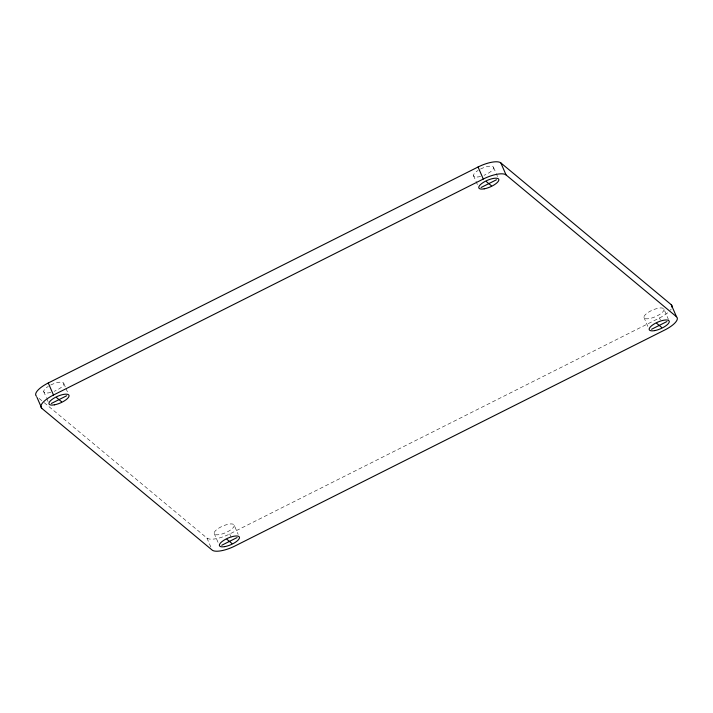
<?xml version="1.0" encoding="UTF-8"?>
<svg xmlns="http://www.w3.org/2000/svg" width="713" height="713" viewBox="0 0 713 713"><rect width="100%" height="100%" fill="white"/><g stroke="black" fill="none" stroke-linecap="round" stroke-linejoin="round"><path stroke-width="0.53" stroke-dasharray="3.56 2.67" d="M44.215 402.676L206.93 538.048A19.563 6.497 -23.5 0 0 229.711 533.966L659.507 317.971A19.563 6.497 -23.5 0 0 668.607 312M39.081 398.398L43.359 401.963M664.053 309.389A10.873 3.61 -23.5 0 1 649.374 318.595A10.873 3.61 -23.5 0 1 648.545 312.169A10.873 3.61 -23.5 0 1 664.053 309.389L668.411 319.415M659.507 317.971L660.381 319.977M643.928 317.383L648.286 327.41M493.628 167.6L495.811 172.608M496.248 173.615L497.558 176.619M473.512 175.585L477.87 185.621M234.256 525.374A10.873 3.61 -23.5 0 1 219.577 534.59A10.873 3.61 -23.5 0 1 218.748 528.155A10.873 3.61 -23.5 0 1 234.256 525.374L238.178 534.402M229.711 533.966L231.894 538.975M214.141 533.369L218.499 543.395M206.93 538.048L210.852 547.076M63.84 383.585L65.578 387.596M66.015 388.603L67.762 392.613M43.716 391.58L46.336 397.596M46.773 398.603L48.083 401.606M671.2 309.059A19.563 6.497 -23.5 0 1 670.354 310.2M480.509 169.043A10.873 3.61 -23.5 0 1 493.485 167.145A10.873 3.61 -23.5 0 1 484.047 175.3M480.58 176.45A10.873 3.61 -23.5 0 1 473.592 175.897A10.873 3.61 -23.5 0 1 478.129 170.38M50.712 385.029A10.873 3.61 -23.5 0 1 63.689 383.131A10.873 3.61 -23.5 0 1 54.259 391.294M50.792 392.435A10.873 3.61 -23.5 0 1 43.796 391.892A10.873 3.61 -23.5 0 1 48.332 386.366"/><path stroke-width="1.07" d="M36.506 396.259A19.563 6.497 -23.5 0 1 48.261 382.988L478.058 167.002A19.563 6.497 -23.5 0 1 500.838 162.912L671.254 304.709L676.494 316.741A19.563 6.497 -23.5 0 1 664.739 330.012L234.942 545.998A19.563 6.497 -23.5 0 1 212.162 550.088L41.746 408.291L36.942 397.266M41.746 408.291A19.563 6.497 -23.5 0 1 53.493 395.029L483.289 179.034A19.563 6.497 -23.5 0 1 506.07 174.952L676.494 316.741M51.336 403.478L66.683 395.76M481.132 187.483L496.48 179.774M221.752 545.267L237.108 537.549M651.548 329.272L666.896 321.563M486.355 181.583L491.257 185.665M656.771 323.381L661.673 327.454M56.559 397.578L61.461 401.66M226.975 539.367L231.885 543.449M500.838 162.912L506.07 174.952M478.058 167.002L483.289 179.034M48.261 382.988L53.493 395.029M671.254 304.709A19.563 6.497 -23.5 0 1 672.029 307.241M484.189 188.838A10.873 3.61 -23.5 0 0 498.859 179.631A10.873 3.61 -23.5 0 0 483.361 182.412A10.873 3.61 -23.5 0 0 484.189 188.838M54.393 404.832A10.873 3.61 -23.5 0 0 69.072 395.617A10.873 3.61 -23.5 0 0 53.564 398.398A10.873 3.61 -23.5 0 0 54.393 404.832M224.809 546.621A10.873 3.61 -23.5 0 0 239.488 537.415A10.873 3.61 -23.5 0 0 223.989 540.196A10.873 3.61 -23.5 0 0 224.809 546.621M654.605 330.627A10.873 3.61 -23.5 0 0 669.284 321.42A10.873 3.61 -23.5 0 0 653.776 324.201A10.873 3.61 -23.5 0 0 654.605 330.627"/></g></svg>
